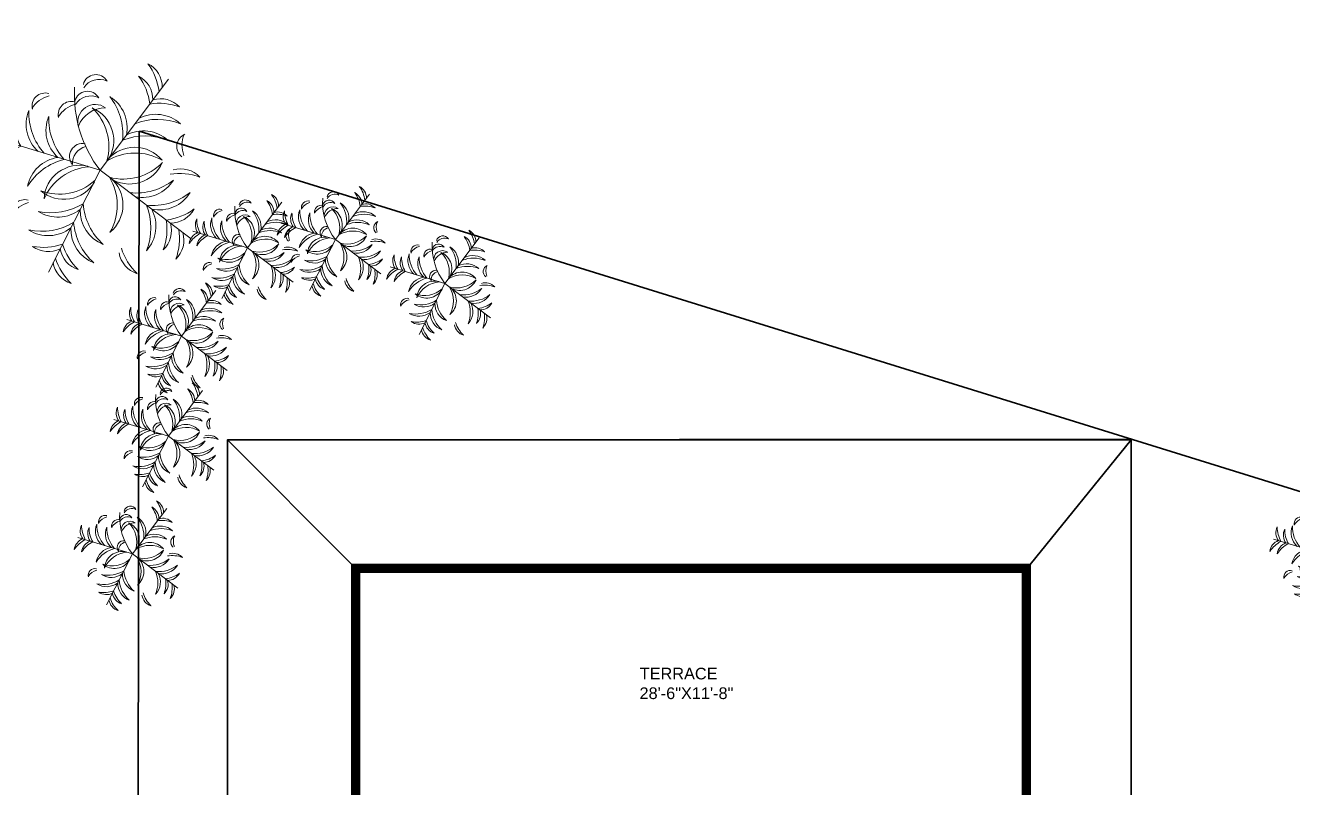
# Model space of a CAD drawing. Extents: x 47729 to 53274, y 8584 to 9735.
# Drawn here: x 48955 to 49607, y 9343 to 9735 of the extents above; entities that cross this region are included whole.
import ezdxf

# ---------------------------------------------------------------- set-up
doc = ezdxf.new("R2010")
doc.units = 0
doc.header["$LTSCALE"] = 100
doc.header["$MEASUREMENT"] = 0
doc.layers.get('0').update_dxf_attribs({"color": 250, "lineweight": 9})
doc.layers.add('landscape', color=56, linetype='Continuous', lineweight=13)
doc.layers.add('wall', color=2, linetype='Continuous', lineweight=35)
doc.layers.add('TEXT', color=7, linetype='Continuous')
doc.styles.get("Standard").update_dxf_attribs({"font": 'arial.ttf'})

# ---------------------------------------------------------------- blocks, each defined once
blk = doc.blocks.new('plant')
for p in [(7.12, 8.39), (-10.32, 3.82), (-3.82, -10.32), (9.5, -5.56)]:
    blk.add_line(p, (0, 0))
for centre, radius, start, end in [((3.93, 7.8), 2.54, 355.9541, 59.2885), ((0.44, 6.86), 5.72, 3.7404, 33.0435), ((1.1, 8.06), 1.27, 19.4061, 138.4117), ((1.1, 6.08), 2.75, 64.2821, 107.8748), ((-0.53, 5.72), 5.72, 3.7404, 33.0435), ((2.96, 6.65), 2.54, 355.9541, 59.2885), ((-3.98, 6.92), 1.25, 46.7219, 182.5174), ((-3.73, 5.94), 1.76, 64.8486, 148.3181), ((-11.85, 1.01), 11.89, 355.1413, 36.3226), ((-2.19, 5.2), 5.9, 351.0353, 34.7007), ((0.64, 5.67), 3.52, 344.913, 55.0578), ((7.05, 5.15), 2.54, 40.0398, 103.3742), ((-7.25, 4.87), 2.54, 150.0398, 213.3742), ((-3.74, 5.77), 5.72, 176.2848, 205.5878), ((-2.43, 6.01), 1.25, 46.7219, 182.5174), ((-2.18, 5.03), 1.76, 64.8486, 148.3181), ((-0.58, 6.01), 1.27, 19.4061, 138.4117), ((-0.58, 4.03), 2.75, 64.2821, 107.8748), ((-0.65, 4.15), 3.52, 344.913, 55.0578), ((-3.49, 3.67), 5.9, 351.0353, 34.7007), ((5.73, 0.4), 5.72, 66.2848, 95.5878), ((6.08, 4), 2.54, 40.0398, 103.3742), ((6.7, 1.55), 5.72, 66.2848, 95.5878), ((-5.84, 4.35), 2.54, 150.0398, 213.3742), ((-2.34, 5.25), 5.72, 176.2848, 205.5878), ((-1.46, 3.93), 3.52, 154.2704, 224.4152), ((1.24, 4.91), 5.9, 174.6276, 218.2929), ((-2.14, 4.16), 1.69, 18.5385, 158.6404), ((-2.18, 2.49), 2.75, 53.4178, 123.7612), ((0.22, 3.54), 3.43, 146.0295, 246.2382), ((2.42, 4.25), 5.19, 166.4763, 227.9977), ((0, 0), 5.14, 97.7891, 98.2173), ((-7.26, 0.51), 2.54, 105.9541, 169.2885), ((-5.19, -2.46), 5.72, 113.7404, 143.0435), ((0.71, 2.04), 1.24, 353.8899, 134.792), ((0.46, 1.04), 1.72, 30.1039, 108.3336), ((4.19, -2.85), 5.9, 64.6276, 108.2929), ((4.2, 0.03), 3.52, 44.2704, 114.4152), ((-5.55, -1.34), 3.52, 94.913, 165.0578), ((-4.13, -3.84), 5.9, 101.0353, 144.7007), ((-3.67, -2.03), 3.52, 94.913, 165.0578), ((-2.26, -4.53), 5.9, 101.0353, 144.7007), ((3.16, -3.72), 5.19, 56.4763, 117.9977), ((3.26, -1.41), 3.43, 36.0295, 136.2382), ((1.75, 4.56), 5.19, 261.3306, 322.8519), ((2.6, 2.41), 3.43, 243.0901, 343.2987), ((8.33, 0.48), 1.27, 19.4061, 138.4117), ((8.33, -1.51), 2.75, 64.2821, 107.8748), ((-2.15, -2.83), 3.43, 73.0901, 173.2987), ((-0.94, -4.8), 5.19, 91.3306, 152.8519), ((-4.25, 2.42), 5.19, 256.4763, 317.9977), ((-3.54, 0.22), 3.43, 236.0295, 336.2382), ((2.83, -2.15), 3.43, 163.0901, 263.2987), ((4.8, -0.94), 5.19, 181.3306, 242.8519), ((3.01, 4.07), 5.9, 271.0353, 314.7007), ((3.97, 1.36), 3.52, 264.913, 335.0578), ((4.74, 3.06), 5.9, 271.0353, 314.7007), ((5.7, 0.35), 3.52, 264.913, 335.0578), ((-8.54, -2.76), 1.27, 340.9166, 99.9221), ((-10.27, -3.73), 2.75, 11.4535, 55.0461), ((-2.08, -4.62), 5.9, 344.6276, 28.2929), ((0.75, -4.13), 3.52, 324.2704, 34.4152), ((-4.91, 1.24), 5.9, 264.6276, 308.2929), ((-0.35, -5.63), 5.9, 344.6276, 28.2929), ((2.48, -5.14), 3.52, 324.2704, 34.4152), ((5.54, 1.52), 5.72, 283.7404, 313.0435), ((7.06, -1.76), 2.54, 275.9541, 339.2885), ((-5.26, -6.24), 2.54, 105.9541, 169.2885), ((-3.18, -9.21), 5.72, 113.7404, 143.0435), ((-3.93, -1.46), 3.52, 244.2704, 314.4152), ((1.39, -5.57), 5.72, 346.2848, 15.5878), ((5, -5.3), 2.54, 320.0398, 23.3742), ((2.69, -6.33), 5.72, 346.2848, 15.5878), ((-5.6, -0.63), 5.9, 264.6276, 308.2929), ((-4.63, -3.34), 3.52, 244.2704, 314.4152), ((1.34, -5.55), 3.52, 184.913, 255.0578), ((3.84, -4.13), 5.9, 191.0353, 234.7007), ((6.29, -6.05), 2.54, 320.0398, 23.3742), ((-5.25, -2.34), 5.72, 266.2848, 295.5878), ((-4.35, -5.84), 2.54, 240.0398, 303.3742), ((-0.51, -7.26), 2.54, 195.9541, 259.2885), ((2.46, -5.19), 5.72, 203.7404, 233.0435), ((-3.18, -8.97), 5.72, 346.2848, 15.5878), ((0.43, -8.7), 2.54, 320.0398, 23.3742), ((-1.03, -8.67), 2.54, 195.9541, 259.2885), ((1.93, -6.6), 5.72, 203.7404, 233.0435)]:
    blk.add_arc(centre, radius, start, end)

msp = doc.modelspace()

# ---------------------------------------------------------------- hatches: boundary and pattern name
at = {"layer": 'wall', "ltscale": 0.12, "true_color": 0x636466}
h = msp.add_hatch(dxfattribs=at)
h.set_pattern_fill('ANSI32', color=251)
h.set_pattern_definition([(45, (-183.50385, 0), (-0.265165043, 0.265165043), []), (45, (-183.32707, 0), (-0.265165043, 0.265165043), [])])
h.paths.add_polyline_path([(49131.07, 9233.54), (49123.07, 9233.54), (49123.07, 9209.54), (49131.07, 9209.54)])
h.paths.add_polyline_path([(49472.18, 9457.54), (49452.18, 9457.54), (49131.07, 9457.54), (49123.07, 9457.54), (49123.07, 9313.54), (49127.07, 9313.54), (49127.07, 9453.54), (49468.18, 9453.54), (49468.18, 9172.17), (49472.18, 9176.12), (49472.18, 9227.54), (49472.18, 9233.54), (49472.18, 9305.54)])
h.paths.add_polyline_path([(49430.13, 9169.54), (49380.6, 9169.54), (49380.6, 9161.54), (49422.13, 9161.54), (49422.13, 9041.54), (49394.13, 9041.54), (49369.07, 9041.54), (49369.07, 9033.54), (49380.07, 9033.54), (49430.13, 9033.5), (49430.13, 9041.54), (49430.13, 9089.54)])
h.paths.add_polyline_path([(49472.18, 9041.54), (49430.13, 9041.54), (49430.13, 9033.49), (49441.01, 9033.49), (49470.18, 9033.54), (49470.18, 9009.54), (49470.18, 8913.54), (49470.18, 8889.54), (49470.18, 8883.54), (49388.07, 8883.54), (49388.07, 8881.54), (49472.18, 8881.54), (49472.18, 8889.54), (49472.18, 8913.54), (49472.18, 9009.54)])
h.paths.add_polyline_path([(49388.07, 8997.49), (49388.07, 9003.54), (49380.07, 9003.54), (49380.07, 8889.54), (49352.07, 8889.54), (49352.07, 8881.54), (49388.07, 8881.54), (49388.07, 8883.54)])
h.paths.add_polyline_path([(49275.07, 9033.54), (49269.14, 9041.54), (49267.07, 9041.54), (49267.07, 9009.54), (49275.07, 9009.54)])
h.paths.add_polyline_path([(49275.07, 9041.54), (49269.14, 9041.54), (49275.07, 9033.54)], flags=16)

# ---------------------------------------------------------------- linework, layer by layer
at = {"layer": 'wall', "ltscale": 0.12}
for p, q in [((49013.58, 9680.42), (49012.14, 8704.42)), ((50064.19, 9354.32), (49013.58, 9680.42)), ((49013.58, 9680.42), (50075.6, 9350.78))]:
    msp.add_line(p, q, dxfattribs=at)
at = {"layer": 'wall', "color": 1, "ltscale": 0.12}
for p, q in [((49013.58, 9680.42), (49012.14, 8704.42)), ((50064.19, 9354.32), (49013.58, 9680.42)), ((49059.07, 9521.54), (49123.07, 9457.54)), ((49472.18, 9457.54), (49524.18, 9521.54))]:
    msp.add_line(p, q, dxfattribs=at)
at = {"layer": 'wall', "linetype": 'ByBlock'}
for p, q in [((49059.07, 9521.54), (49524.18, 9521.94)), ((49131.07, 9457.54), (49123.07, 9457.54)), ((49123.07, 9457.54), (49123.07, 9305.54)), ((49131.07, 9457.54), (49452.18, 9457.54)), ((49452.18, 9457.54), (49472.18, 9457.54)), ((49472.18, 9457.54), (49472.18, 9305.54)), ((49127.07, 9453.54), (49468.18, 9453.54)), ((49127.07, 9453.54), (49127.07, 9313.54)), ((49468.18, 9453.54), (49468.18, 9305.54)), ((49468.18, 9453.54), (49468.18, 9172.17))]:
    msp.add_line(p, q, dxfattribs=at)
at = {"layer": 'wall', "color": 5, "ltscale": 0.12}
msp.add_line((49524.18, 9521.54), (49524.18, 9521.54), dxfattribs=at)
at = {"layer": 'wall', "color": 1, "ltscale": 0.12}
msp.add_lwpolyline([(49524.18, 9041.54), (49524.18, 8808.97), (49059.07, 8808.97), (49059.07, 9521.54), (49524.18, 9521.54), (49524.18, 9227.54), (49596.18, 9227.54)], dxfattribs=at)

# ---------------------------------------------------------------- block references
at = {"layer": 'landscape', "rotation": 32.74874606081455}
for p, xscale, yscale, zscale in [((48993.48, 9660.31), -5.334259259433088, 5.334259259433089, 5.334259259433089), ((49114.6, 9624.61), -2.667129629716543, 2.667129629716543, 2.667129629716543), ((49069.39, 9620.44), -2.667129629716543, 2.667129629716543, 2.667129629716543), ((49170.96, 9602.02), -2.667129629716543, 2.667129629716543, 2.667129629716543), ((49035.42, 9574.93), -2.667129629716543, 2.667129629716543, 2.667129629716543), ((49028.65, 9523.58), -2.667129629716543, 2.667129629716543, 2.667129629716543), ((49010.15, 9462.88), -2.667129629716543, 2.667129629716543, 2.667129629716543), ((49625.49, 9461.97), -2.667129629716543, 2.667129629716543, 2.667129629716543)]:
    msp.add_blockref('plant', p, dxfattribs=dict(at, xscale=xscale, yscale=yscale, zscale=zscale))

# ---------------------------------------------------------------- texts
at = {"layer": 'TEXT'}
for s, p in [('TERRACE', (49271.24, 9398.35)), ('28\'-6"X11\'-8"', (49271.14, 9388.24))]:
    msp.add_text(s, height=6, dxfattribs=at).set_placement(p)

doc.saveas('drawing.dxf')
